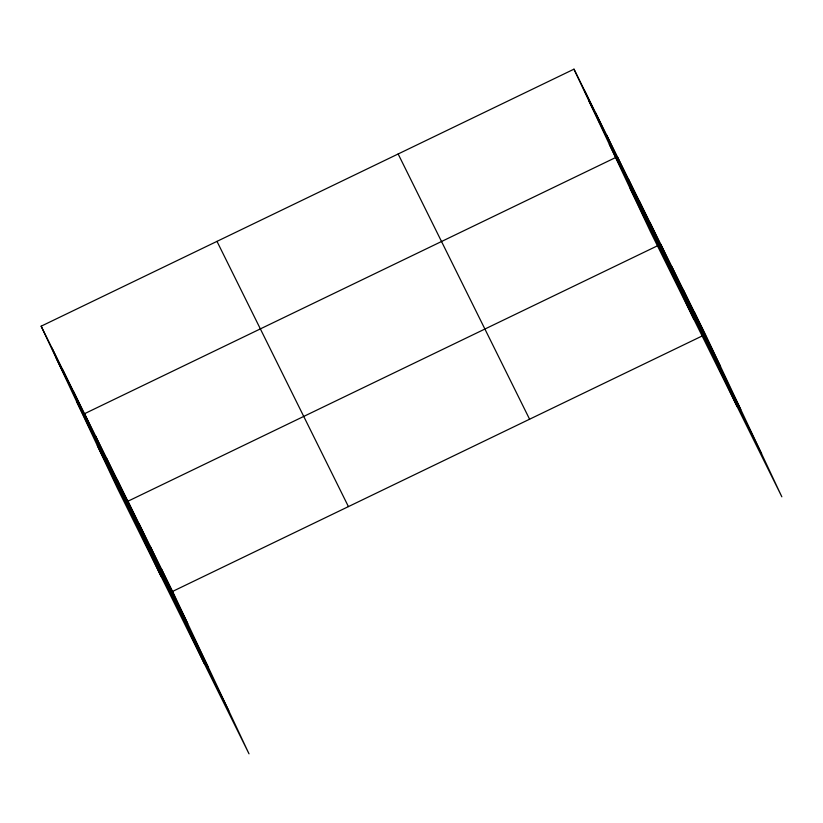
<?xml version="1.0" encoding="UTF-8"?>
<svg xmlns="http://www.w3.org/2000/svg" width="823" height="823" viewBox="0 0 823 823"><rect width="100%" height="100%" fill="white"/><g stroke="black" fill="none" stroke-linecap="round" stroke-linejoin="round"><path stroke-width="1.23" d="M41.15 326.186L172.593 591.418L249.019 753.837L117.576 488.595L41.15 326.186L573.981 69.163L705.424 334.405L781.85 496.814L650.407 231.582L573.981 69.163M172.593 591.418L702.019 336.041M589.083 101.27L720.526 366.513M609.318 144.272L740.762 409.515M630.171 188.58L761.614 453.812M398.147 153.983L529.59 419.216M216.984 241.365L348.427 506.608M56.262 358.283L187.706 623.525M76.488 401.285L207.941 666.527M97.34 445.593L228.784 710.825M694.252 311.855L709.354 343.963M683.08 289.315L698.182 321.423M671.907 266.765L687.01 298.872M737.161 406.634L660.735 244.225L127.904 501.238L204.33 663.657M649.892 222.344L664.994 254.451M639.039 200.462L654.151 232.559M628.196 178.581L643.308 210.678M693.779 319.108L617.353 156.699L84.522 413.712L160.958 576.121M606.51 134.818L621.622 166.915M595.667 112.936L610.769 145.033M584.824 91.055L599.926 123.152M161.421 568.868L176.534 600.975M150.249 546.328L165.361 578.435M139.077 523.778L154.189 555.885M117.061 479.356L132.164 511.464M106.218 457.475L121.32 489.582M95.375 435.593L110.477 467.701M73.679 391.83L88.791 423.927M62.836 369.949L77.948 402.046M51.993 348.067L67.105 380.164"/></g></svg>
